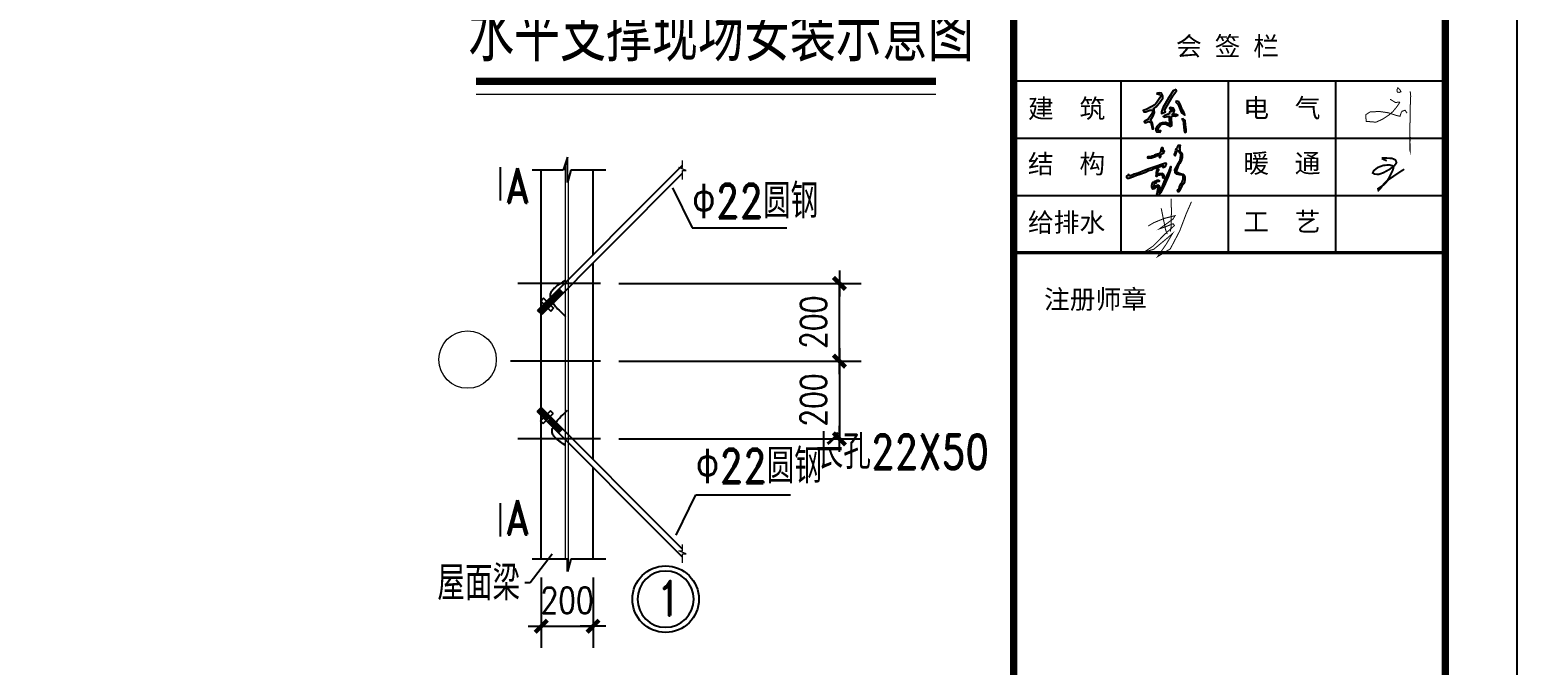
# Model space of a CAD drawing. Extents: x 69728788 to 149766163, y 20718153 to 43663798.
# Drawn here: x 74901510 to 74932569, y 21501333 to 21514594 of the extents above; entities that cross this region are included whole.
import ezdxf

# ---------------------------------------------------------------- set-up
doc = ezdxf.new("R2010")
doc.units = 0
doc.header["$LTSCALE"] = 1000
doc.header["$MEASUREMENT"] = 0
for name, pattern in [('CENTER', [2, 1.25, -0.25, 0.25, -0.25]), ('CENTERX2', [101.6, 63.5, -12.7, 12.7, -12.7]), ('DASHDOTX2', [50.8, 25.4, -12.7, 0, -12.7])]:
    doc.linetypes.add(name, pattern=pattern)
doc.layers.get('0').update_dxf_attribs({"linetype": 'CONTINUOUS'})
doc.layers.get('DEFPOINTS').update_dxf_attribs({"linetype": 'CONTINUOUS'})
for name, color, linetype in [('CJ', 6, 'CONTINUOUS'), ('PUB_DIM', 3, 'CONTINUOUS'), ('PUB_TITLE', 4, 'CONTINUOUS'), ('一般文字', 6, 'CONTINUOUS'), ('卫浴', 7, 'CONTINUOUS'), ('图框', 253, 'CONTINUOUS'), ('文字', 7, 'CONTINUOUS'), ('线线', 150, 'CONTINUOUS')]:
    doc.layers.add(name, color=color, linetype=linetype)
doc.layers.add('图文说明基线', color=251, linetype='CONTINUOUS', lineweight=50)
doc.layers.add('轴线', color=1, linetype='CENTERX2', lineweight=13)
doc.styles.add('DIM_FONT', font='SIMPLEX.shx', dxfattribs={"width": 0.8})
doc.styles.add('hztxt', font='romand_pkpm', dxfattribs={"bigfont": 'hztxt'})
doc.styles.add('STYLE-黑体', font='simhei.ttf')
doc.styles.add('黑体', font='simhei.ttf', dxfattribs={"width": 0.6, "height": 4.3})
doc.dimstyles.new('副本(10)WGH', dxfattribs={"dimscale": 1.2, "dimtxt": 300, "dimasz": 1, "dimexe": 250, "dimexo": 300, "dimgap": 150, "dimtad": 1, "dimdec": 0, "dimlfac": 0.1, "dimzin": 0, "dimdsep": 46, "dimtxsty": 'DIM_FONT', "dimblk1": '_DIMX', "dimblk2": '_DIMX', "dimsah": 1, "dimcen": 0.09, "dimclrd": 3, "dimclre": 3, "dimclrt": 7, "dimadec": 0, "dimazin": 0, "dimtfac": 1, "dimtdec": 0, "dimtix": 1, "dimtmove": 2, "dimatfit": 3, "dimldrblk": '_DIMX', "dimfxl": 1, "dimtolj": 1, "dimtzin": 0, "dimarcsym": 0})

# ---------------------------------------------------------------- blocks, each defined once
blk = doc.blocks.new('hui')
h = blk.add_hatch(color=256)
h.paths.add_polyline_path([(74395639, 22003696), (74395663, 22003679), (74395667, 22003630), (74395675, 22003538), (74395687, 22003513), (74395703, 22003522), (74395703, 22003553), (74395696, 22003618), (74395688, 22003678), (74395662, 22003699)])
h.paths.add_polyline_path([(74395556, 22003939), (74395591, 22003901), (74395638, 22003785), (74395686, 22003751), (74395675, 22003783), (74395650, 22003831), (74395625, 22003897), (74395602, 22003937), (74395573, 22003948)])
h.paths.add_polyline_path([(74395481, 22003829), (74395498, 22003834), (74395508, 22003812), (74395496, 22003801), (74395481, 22003804), (74395470, 22003788), (74395467, 22003777), (74395453, 22003764), (74395397, 22003741), (74395385, 22003735), (74395395, 22003724), (74395454, 22003735), (74395468, 22003732), (74395468, 22003710), (74395471, 22003632), (74395470, 22003616), (74395452, 22003634), (74395414, 22003649), (74395372, 22003644), (74395333, 22003630), (74395301, 22003600), (74395279, 22003568), (74395280, 22003545), (74395289, 22003520), (74395302, 22003520), (74395342, 22003514), (74395353, 22003535), (74395328, 22003535), (74395308, 22003543), (74395317, 22003574), (74395341, 22003607), (74395370, 22003626), (74395394, 22003629), (74395418, 22003630), (74395450, 22003612), (74395478, 22003596), (74395504, 22003607), (74395502, 22003629), (74395499, 22003699), (74395501, 22003735), (74395520, 22003744), (74395550, 22003738), (74395589, 22003750), (74395562, 22003760), (74395509, 22003762), (74395531, 22003787), (74395540, 22003818), (74395527, 22003851), (74395492, 22003859), (74395470, 22003849)])
h.paths.add_polyline_path([(74395563, 22004107), (74395522, 22004092), (74395462, 22003999), (74395380, 22003855), (74395359, 22003800), (74395361, 22003774), (74395398, 22003789), (74395416, 22003797), (74395406, 22003819), (74395405, 22003832), (74395516, 22004022), (74395555, 22004073), (74395569, 22004090)])
h.paths.add_polyline_path([(74395290, 22004049), (74395332, 22004041), (74395351, 22004021), (74395338, 22003992), (74395289, 22003924), (74395266, 22003894), (74395216, 22003866), (74395145, 22003832), (74395105, 22003816), (74395115, 22003796), (74395144, 22003796), (74395198, 22003823), (74395234, 22003823), (74395245, 22003810), (74395216, 22003757), (74395173, 22003698), (74395119, 22003663), (74395131, 22003645), (74395186, 22003664), (74395213, 22003652), (74395226, 22003593), (74395232, 22003560), (74395248, 22003564), (74395242, 22003584), (74395237, 22003640), (74395219, 22003670), (74395205, 22003683), (74395250, 22003752), (74395263, 22003791), (74395260, 22003828), (74395250, 22003841), (74395288, 22003870), (74395347, 22003943), (74395378, 22003987), (74395378, 22004020), (74395358, 22004059), (74395339, 22004063), (74395311, 22004060)])
h = blk.add_hatch(color=256)
h.paths.add_polyline_path([(74395012, 22002915), (74395058, 22002932), (74395139, 22002961), (74395181, 22002980), (74395231, 22002993), (74395260, 22003008), (74395294, 22003020), (74395316, 22003028), (74395354, 22003041), (74395372, 22003048), (74395382, 22003050), (74395384, 22003039), (74395379, 22003028), (74395388, 22003026), (74395394, 22003028), (74395410, 22003039), (74395419, 22003051), (74395428, 22003068), (74395420, 22003083), (74395401, 22003080), (74395359, 22003065), (74395281, 22003039), (74395185, 22003003), (74395125, 22002980), (74395037, 22002947), (74394986, 22002929), (74394979, 22002930), (74394954, 22002917), (74394937, 22002913), (74394933, 22002909), (74394913, 22002910), (74394911, 22002919), (74394907, 22002925), (74394897, 22002921), (74394891, 22002916), (74394874, 22002902), (74394871, 22002894), (74394874, 22002883), (74394883, 22002877), (74394906, 22002877), (74394969, 22002898)])
h.paths.add_polyline_path([(74395356, 22003211), (74395365, 22003215), (74395376, 22003218), (74395385, 22003224), (74395391, 22003228), (74395394, 22003234), (74395398, 22003240), (74395400, 22003252), (74395392, 22003262), (74395385, 22003259), (74395378, 22003251), (74395371, 22003246), (74395367, 22003254), (74395370, 22003259), (74395374, 22003267), (74395379, 22003276), (74395382, 22003284), (74395382, 22003291), (74395379, 22003296), (74395368, 22003298), (74395360, 22003297), (74395357, 22003293), (74395355, 22003285), (74395352, 22003278), (74395351, 22003267), (74395349, 22003259), (74395345, 22003245), (74395344, 22003235), (74395338, 22003227), (74395330, 22003224), (74395317, 22003215), (74395288, 22003203), (74395262, 22003194), (74395247, 22003187), (74395231, 22003180), (74395205, 22003174), (74395175, 22003172), (74395164, 22003168), (74395165, 22003156), (74395184, 22003154), (74395220, 22003159), (74395250, 22003169), (74395279, 22003178), (74395297, 22003188), (74395315, 22003195), (74395324, 22003199), (74395328, 22003195), (74395327, 22003185), (74395329, 22003174), (74395334, 22003165), (74395340, 22003164), (74395348, 22003168), (74395351, 22003175), (74395351, 22003189), (74395351, 22003202)])
h.paths.add_polyline_path([(74395305, 22002934), (74395305, 22002947), (74395304, 22002965), (74395312, 22002976), (74395325, 22002989), (74395323, 22002998), (74395307, 22003001), (74395296, 22002991), (74395289, 22002972), (74395284, 22002956), (74395285, 22002931), (74395284, 22002917), (74395282, 22002907), (74395289, 22002902), (74395299, 22002902), (74395310, 22002911), (74395319, 22002921), (74395335, 22002924), (74395356, 22002925), (74395364, 22002923), (74395373, 22002918), (74395377, 22002906), (74395374, 22002893), (74395377, 22002881), (74395384, 22002880), (74395392, 22002885), (74395395, 22002906), (74395390, 22002930), (74395376, 22002939), (74395350, 22002938), (74395319, 22002937)], flags=17)
h.paths.add_polyline_path([(74395295, 22002826), (74395305, 22002829), (74395328, 22002831), (74395328, 22002843), (74395318, 22002846), (74395300, 22002846), (74395292, 22002843), (74395279, 22002837), (74395268, 22002833), (74395264, 22002824), (74395268, 22002811), (74395274, 22002804), (74395284, 22002805), (74395286, 22002813)], flags=17)
h.paths.add_polyline_path([(74395250, 22002762), (74395256, 22002779), (74395256, 22002802), (74395253, 22002818), (74395241, 22002822), (74395234, 22002814), (74395231, 22002796), (74395226, 22002774), (74395226, 22002752), (74395234, 22002731), (74395239, 22002724), (74395256, 22002726), (74395269, 22002731), (74395279, 22002745), (74395289, 22002752), (74395296, 22002758), (74395305, 22002765), (74395316, 22002755), (74395314, 22002732), (74395308, 22002716), (74395306, 22002689), (74395301, 22002663), (74395296, 22002647), (74395301, 22002634), (74395315, 22002633), (74395329, 22002645), (74395353, 22002674), (74395378, 22002731), (74395411, 22002803), (74395457, 22002909), (74395486, 22002992), (74395491, 22003038), (74395469, 22002973), (74395432, 22002897), (74395407, 22002847), (74395373, 22002766), (74395356, 22002737), (74395334, 22002691), (74395321, 22002670), (74395322, 22002689), (74395327, 22002719), (74395333, 22002740), (74395331, 22002756), (74395323, 22002774), (74395312, 22002781), (74395300, 22002779), (74395283, 22002767), (74395274, 22002755), (74395263, 22002741), (74395251, 22002744)])
blk.add_hatch(color=256).paths.add_polyline_path([(74395578, 22002959), (74395570, 22002975), (74395575, 22002994), (74395585, 22003020), (74395598, 22003054), (74395616, 22003080), (74395642, 22003142), (74395647, 22003165), (74395647, 22003186), (74395646, 22003207), (74395638, 22003229), (74395619, 22003245), (74395616, 22003256), (74395613, 22003279), (74395612, 22003294), (74395614, 22003308), (74395619, 22003333), (74395611, 22003335), (74395599, 22003333), (74395584, 22003303), (74395570, 22003287), (74395558, 22003264), (74395550, 22003230), (74395542, 22003206), (74395542, 22003194), (74395549, 22003187), (74395550, 22003197), (74395561, 22003224), (74395568, 22003241), (74395578, 22003261), (74395584, 22003264), (74395590, 22003258), (74395604, 22003235), (74395613, 22003222), (74395627, 22003210), (74395631, 22003185), (74395624, 22003169), (74395619, 22003122), (74395588, 22003070), (74395569, 22003032), (74395547, 22002991), (74395550, 22002954), (74395556, 22002946), (74395567, 22002932), (74395615, 22002923), (74395644, 22002922), (74395657, 22002912), (74395663, 22002895), (74395661, 22002856), (74395653, 22002833), (74395645, 22002817), (74395633, 22002801), (74395612, 22002759), (74395607, 22002727), (74395583, 22002709), (74395586, 22002694), (74395593, 22002684), (74395601, 22002684), (74395609, 22002698), (74395627, 22002736), (74395643, 22002763), (74395666, 22002798), (74395680, 22002821), (74395687, 22002858), (74395687, 22002893), (74395669, 22002924), (74395655, 22002933), (74395625, 22002941), (74395610, 22002942), (74395589, 22002953)])
for points in [[(74395290, 22004049), (74395332, 22004041), (74395351, 22004021), (74395338, 22003992), (74395289, 22003924), (74395266, 22003894), (74395216, 22003866), (74395145, 22003832), (74395105, 22003816), (74395115, 22003796), (74395144, 22003796), (74395198, 22003823), (74395234, 22003823), (74395245, 22003810), (74395216, 22003757), (74395173, 22003698), (74395119, 22003663), (74395131, 22003645), (74395186, 22003664), (74395213, 22003652), (74395226, 22003593), (74395232, 22003560), (74395248, 22003564), (74395242, 22003584), (74395237, 22003640), (74395219, 22003670), (74395205, 22003683), (74395250, 22003752), (74395263, 22003791), (74395260, 22003828), (74395250, 22003841), (74395288, 22003870), (74395347, 22003943), (74395378, 22003987), (74395378, 22004020), (74395358, 22004059), (74395339, 22004063), (74395311, 22004060), (74395290, 22004049)], [(74395563, 22004107), (74395522, 22004092), (74395462, 22003999), (74395380, 22003855), (74395359, 22003800), (74395361, 22003774), (74395398, 22003789), (74395416, 22003797), (74395406, 22003819), (74395405, 22003832), (74395516, 22004022), (74395555, 22004073), (74395569, 22004090), (74395563, 22004107)], [(74395481, 22003829), (74395498, 22003834), (74395498, 22003834), (74395508, 22003812), (74395496, 22003801), (74395481, 22003804), (74395470, 22003788), (74395467, 22003777), (74395453, 22003764), (74395397, 22003741), (74395385, 22003735), (74395395, 22003724), (74395395, 22003724), (74395454, 22003735), (74395468, 22003732), (74395468, 22003710), (74395471, 22003632), (74395470, 22003616), (74395452, 22003634), (74395414, 22003649), (74395372, 22003644), (74395333, 22003630), (74395301, 22003600), (74395279, 22003568), (74395280, 22003545), (74395289, 22003520), (74395302, 22003520), (74395342, 22003514), (74395353, 22003535), (74395328, 22003535), (74395308, 22003543), (74395317, 22003574), (74395341, 22003607), (74395370, 22003626), (74395394, 22003629), (74395418, 22003630), (74395450, 22003612), (74395478, 22003596), (74395504, 22003607), (74395502, 22003629), (74395499, 22003699), (74395501, 22003735), (74395520, 22003744), (74395550, 22003738), (74395589, 22003750), (74395562, 22003760), (74395509, 22003762), (74395531, 22003787), (74395540, 22003818), (74395527, 22003851), (74395492, 22003859), (74395470, 22003849), (74395481, 22003829)], [(74395556, 22003939), (74395591, 22003901), (74395638, 22003785), (74395686, 22003751), (74395675, 22003783), (74395650, 22003831), (74395625, 22003897), (74395602, 22003937), (74395573, 22003948), (74395556, 22003939)], [(74395639, 22003696), (74395663, 22003679), (74395667, 22003630), (74395675, 22003538), (74395687, 22003513), (74395703, 22003522), (74395703, 22003553), (74395696, 22003618), (74395688, 22003678), (74395662, 22003699), (74395639, 22003696)], [(74395295, 22002826), (74395286, 22002813), (74395284, 22002805), (74395274, 22002804), (74395268, 22002811), (74395264, 22002824), (74395268, 22002833), (74395279, 22002837), (74395292, 22002843), (74395300, 22002846), (74395318, 22002846), (74395328, 22002843), (74395328, 22002831), (74395305, 22002829), (74395295, 22002826), (74395295, 22002826)]]:
    blk.add_lwpolyline(points)
for points, const_width in [([(74398542, 22003974), (74398618, 22003927), (74398667, 22003935), (74398676, 22003927), (74398633, 22003865), (74398581, 22003802), (74398532, 22003759), (74398440, 22003697), (74398345, 22003654), (74398209, 22003666), (74398203, 22003758), (74398264, 22003797), (74398395, 22003803), (74398518, 22003785), (74398623, 22003750), (74398679, 22003736), (74398699, 22003792), (74398709, 22003806), (74398751, 22003820), (74398778, 22003781)], 14), ([(74398644, 22004139), (74398678, 22004107), (74398693, 22004078), (74398669, 22004068), (74398643, 22004073), (74398637, 22004104), (74398649, 22004127)], 14), ([(74398822, 22004085), (74398829, 22004018), (74398823, 22003881), (74398821, 22003784), (74398818, 22003552), (74398815, 22003492), (74398816, 22003407), (74398823, 22003303), (74398823, 22003243), (74398819, 22003260), (74398818, 22003379), (74398825, 22003448)], 14), ([(74398496, 22003117), (74398436, 22003143), (74398437, 22003156), (74398468, 22003156), (74398570, 22003151), (74398618, 22003128), (74398632, 22003090), (74398603, 22003050), (74398536, 22002999), (74398450, 22002952), (74398388, 22002929), (74398329, 22002931), (74398300, 22002948), (74398313, 22002978), (74398370, 22003024), (74398445, 22003052), (74398529, 22003061), (74398577, 22003047), (74398591, 22003019), (74398580, 22002987), (74398549, 22002923), (74398510, 22002851), (74398446, 22002783), (74398401, 22002724), (74398380, 22002705), (74398373, 22002728), (74398446, 22002777), (74398526, 22002859), (74398692, 22002971), (74398739, 22003000)], 26), ([(74395177, 22002211), (74395252, 22002256), (74395400, 22002316), (74395549, 22002354), (74395521, 22002307), (74395331, 22002170), (74395400, 22002193), (74395523, 22002242), (74395540, 22002216), (74395409, 22002099), (74395238, 22001926), (74395115, 22001846), (74395252, 22001886), (74395427, 22002030), (74395514, 22002106), (74395426, 22001957), (74395306, 22001784), (74395482, 22001891), (74395613, 22002140), (74395703, 22002377), (74395777, 22002547)], 14), ([(74395495, 22002590), (74395498, 22002403), (74395494, 22002251), (74395492, 22002177), (74395482, 22002133)], 14), ([(74395356, 22002457), (74395414, 22002170), (74395431, 22002116), (74395443, 22002098)], 14)]:
    blk.add_lwpolyline(points, dxfattribs=dict(const_width=const_width))
for points in [[(74395231, 22003180), (74395205, 22003174), (74395175, 22003172), (74395164, 22003168), (74395165, 22003156), (74395184, 22003154), (74395220, 22003159), (74395250, 22003169), (74395279, 22003178), (74395297, 22003188), (74395315, 22003195), (74395324, 22003199), (74395324, 22003199), (74395328, 22003195), (74395327, 22003185), (74395329, 22003174), (74395334, 22003165), (74395340, 22003164), (74395348, 22003168), (74395351, 22003175), (74395351, 22003189), (74395351, 22003202), (74395356, 22003211), (74395365, 22003215), (74395376, 22003218), (74395385, 22003224), (74395391, 22003228), (74395394, 22003234), (74395398, 22003240), (74395400, 22003252), (74395392, 22003262), (74395385, 22003259), (74395378, 22003251), (74395371, 22003246), (74395371, 22003246), (74395371, 22003246), (74395367, 22003254), (74395370, 22003259), (74395374, 22003267), (74395379, 22003276), (74395382, 22003284), (74395382, 22003291), (74395379, 22003296), (74395368, 22003298), (74395360, 22003297), (74395357, 22003293), (74395355, 22003285), (74395352, 22003278), (74395351, 22003267), (74395349, 22003259), (74395345, 22003245), (74395344, 22003235), (74395338, 22003227), (74395330, 22003224), (74395317, 22003215), (74395288, 22003203), (74395262, 22003194), (74395247, 22003187), (74395231, 22003180)], [(74395578, 22003261), (74395568, 22003241), (74395561, 22003224), (74395550, 22003197), (74395549, 22003187), (74395542, 22003194), (74395542, 22003206), (74395550, 22003230), (74395558, 22003264), (74395570, 22003287), (74395584, 22003303), (74395599, 22003333), (74395611, 22003335), (74395619, 22003333), (74395614, 22003308), (74395612, 22003294), (74395613, 22003279), (74395616, 22003256), (74395619, 22003245), (74395638, 22003229), (74395646, 22003207), (74395647, 22003186), (74395647, 22003165), (74395642, 22003142), (74395616, 22003080), (74395598, 22003054), (74395585, 22003020), (74395575, 22002994), (74395570, 22002975), (74395578, 22002959), (74395589, 22002953), (74395610, 22002942), (74395625, 22002941), (74395655, 22002933), (74395669, 22002924), (74395687, 22002893), (74395687, 22002858), (74395680, 22002821), (74395666, 22002798), (74395643, 22002763), (74395627, 22002736), (74395609, 22002698), (74395601, 22002684), (74395593, 22002684), (74395586, 22002694), (74395583, 22002709), (74395607, 22002727), (74395612, 22002759), (74395633, 22002801), (74395645, 22002817), (74395653, 22002833), (74395661, 22002856), (74395663, 22002895), (74395657, 22002912), (74395644, 22002922), (74395615, 22002923), (74395567, 22002932), (74395556, 22002946), (74395550, 22002954), (74395547, 22002991), (74395569, 22003032), (74395588, 22003070), (74395619, 22003122), (74395624, 22003169), (74395631, 22003185), (74395627, 22003210), (74395613, 22003222), (74395604, 22003235), (74395590, 22003258), (74395584, 22003264), (74395578, 22003261)], [(74394979, 22002930), (74394954, 22002917), (74394937, 22002913), (74394933, 22002909), (74394913, 22002910), (74394911, 22002919), (74394907, 22002925), (74394897, 22002921), (74394891, 22002916), (74394874, 22002902), (74394871, 22002894), (74394874, 22002883), (74394883, 22002877), (74394906, 22002877), (74394969, 22002898), (74395012, 22002915), (74395058, 22002932), (74395139, 22002961), (74395181, 22002980), (74395231, 22002993), (74395260, 22003008), (74395294, 22003020), (74395316, 22003028), (74395354, 22003041), (74395372, 22003048), (74395382, 22003050), (74395384, 22003039), (74395379, 22003028), (74395388, 22003026), (74395394, 22003028), (74395410, 22003039), (74395419, 22003051), (74395428, 22003068), (74395420, 22003083), (74395401, 22003080), (74395359, 22003065), (74395281, 22003039), (74395185, 22003003), (74395125, 22002980), (74395037, 22002947), (74394986, 22002929), (74394979, 22002930)], [(74395226, 22002752), (74395226, 22002774), (74395231, 22002796), (74395234, 22002814), (74395241, 22002822), (74395253, 22002818), (74395256, 22002802), (74395256, 22002779), (74395250, 22002762), (74395251, 22002744), (74395263, 22002741), (74395274, 22002755), (74395283, 22002767), (74395300, 22002779), (74395312, 22002781), (74395323, 22002774), (74395331, 22002756), (74395333, 22002740), (74395327, 22002719), (74395322, 22002689), (74395321, 22002670), (74395334, 22002691), (74395356, 22002737), (74395373, 22002766), (74395407, 22002847), (74395432, 22002897), (74395469, 22002973), (74395491, 22003038), (74395486, 22002992), (74395457, 22002909), (74395411, 22002803), (74395378, 22002731), (74395353, 22002674), (74395329, 22002645), (74395315, 22002633), (74395301, 22002634), (74395296, 22002647), (74395301, 22002663), (74395306, 22002689), (74395308, 22002716), (74395314, 22002732), (74395314, 22002732), (74395316, 22002755), (74395305, 22002765), (74395296, 22002758), (74395289, 22002752), (74395279, 22002745), (74395269, 22002731), (74395256, 22002726), (74395239, 22002724), (74395234, 22002731), (74395226, 22002752)], [(74395305, 22002947), (74395304, 22002965), (74395312, 22002976), (74395325, 22002989), (74395323, 22002998), (74395307, 22003001), (74395296, 22002991), (74395289, 22002972), (74395284, 22002956), (74395285, 22002931), (74395284, 22002917), (74395282, 22002907), (74395289, 22002902), (74395299, 22002902), (74395310, 22002911), (74395319, 22002921), (74395335, 22002924), (74395356, 22002925), (74395364, 22002923), (74395373, 22002918), (74395377, 22002906), (74395374, 22002893), (74395377, 22002881), (74395384, 22002880), (74395392, 22002885), (74395395, 22002906), (74395390, 22002930), (74395376, 22002939), (74395350, 22002938), (74395319, 22002937), (74395305, 22002934), (74395305, 22002947)]]:
    blk.add_lwpolyline(points, close=True)
blk = doc.blocks.new('_DIMX')
blk.add_line((-150, 0), (150, 0))
at = {"const_width": 50}
blk.add_lwpolyline([(-70, -70), (70, 70)], dxfattribs=at)
blk = doc.blocks.new('*D56')
at = {"layer": 'DEFPOINTS', "color": 0, "ltscale": 100}
for p in [(73331786, 20764155), (73332507, 20764155), (73332507, 20763115)]:
    blk.add_point(p, dxfattribs=at)
at = {"layer": 'PUB_DIM', "color": 3, "lineweight": -2, "ltscale": 100}
for p, q in [((73331786, 20763795), (73331786, 20762815)), ((73332507, 20763795), (73332507, 20762815)), ((73331785, 20763115), (73331784, 20763115)), ((73331786, 20763115), (73332507, 20763115)), ((73332508, 20763115), (73332509, 20763115))]:
    blk.add_line(p, q, dxfattribs=at)
at = {"layer": 'PUB_DIM', "color": 3, "lineweight": -2, "ltscale": 100, "xscale": 1.2, "yscale": 1.2, "zscale": 1.2}
blk.add_blockref('_DIMX', (73331786, 20763115), dxfattribs=at)
at = {"layer": 'PUB_DIM', "color": 3, "lineweight": -2, "ltscale": 100, "xscale": 1.2, "yscale": 1.2, "zscale": 1.2, "rotation": 180}
blk.add_blockref('_DIMX', (73332507, 20763115), dxfattribs=at)
at = {"layer": 'PUB_DIM', "color": 7, "lineweight": 20, "ltscale": 100, "insert": (73332146, 20763475), "char_height": 360, "attachment_point": 5, "style": 'DIM_FONT'}
blk.add_mtext('\\A1;200', dxfattribs=at)
blk = doc.blocks.new('*D67')
at = {"layer": 'DEFPOINTS', "color": 0, "ltscale": 100}
for p in [(73332507, 20766803), (73332507, 20765721), (73335937, 20765721)]:
    blk.add_point(p, dxfattribs=at)
at = {"layer": 'PUB_DIM', "color": 3, "lineweight": -2, "ltscale": 100}
for p, q in [((73332867, 20766803), (73336237, 20766803)), ((73335937, 20766804), (73335937, 20766805)), ((73335937, 20766803), (73335937, 20765721)), ((73332867, 20765721), (73336237, 20765721)), ((73335937, 20765720), (73335937, 20765719))]:
    blk.add_line(p, q, dxfattribs=at)
at = {"layer": 'PUB_DIM', "color": 3, "lineweight": -2, "ltscale": 100, "xscale": 1.2, "yscale": 1.2, "zscale": 1.2}
for p, rotation in [((73335937, 20766803), 270), ((73335937, 20765721), 90)]:
    blk.add_blockref('_DIMX', p, dxfattribs=dict(at, rotation=rotation))
at = {"layer": 'PUB_DIM', "color": 7, "lineweight": 20, "ltscale": 100, "insert": (73335577, 20766262), "char_height": 360, "attachment_point": 5, "rotation": 90, "style": 'DIM_FONT'}
blk.add_mtext('\\A1;200', dxfattribs=at)
blk = doc.blocks.new('*D59')
at = {"layer": 'DEFPOINTS', "color": 0, "ltscale": 100}
for p in [(73332507, 20767884), (73335937, 20767884), (73332507, 20766803)]:
    blk.add_point(p, dxfattribs=at)
at = {"layer": 'PUB_DIM', "color": 3, "lineweight": -2, "ltscale": 100}
for p, q in [((73332867, 20767884), (73336237, 20767884)), ((73335937, 20767886), (73335937, 20767887)), ((73335937, 20766803), (73335937, 20767884)), ((73332867, 20766803), (73336237, 20766803)), ((73335937, 20766802), (73335937, 20766801))]:
    blk.add_line(p, q, dxfattribs=at)
at = {"layer": 'PUB_DIM', "color": 3, "lineweight": -2, "ltscale": 100, "xscale": 1.2, "yscale": 1.2, "zscale": 1.2}
for p, rotation in [((73335937, 20767884), 270), ((73335937, 20766803), 90)]:
    blk.add_blockref('_DIMX', p, dxfattribs=dict(at, rotation=rotation))
at = {"layer": 'PUB_DIM', "color": 7, "lineweight": 20, "ltscale": 100, "insert": (73335577, 20767344), "char_height": 360, "attachment_point": 5, "rotation": 90, "style": 'DIM_FONT'}
blk.add_mtext('\\A1;200', dxfattribs=at)
blk = doc.blocks.new('SP')
at = {"color": 0}
for p, q in [((73331217.2, 20769039), (73331217.2, 20769500.5)), ((73333748.5, 20769525.4), (73331735.3, 20767509.3)), ((73332150, 20769639.2), (73332088.8, 20769461)), ((73332152.4, 20769287.9), (73332150, 20769639.2)), ((73332088.8, 20769461), (73331657.7, 20769461.4)), ((73331786.3, 20764049.7), (73331786.3, 20769450.5)), ((73333748.5, 20769412.1), (73331792, 20767452.8)), ((73332197.5, 20769459.3), (73332152.4, 20769287.9)), ((73332683.6, 20769459), (73332197.5, 20769459.3)), ((73332506.5, 20768281.6), (73332506.5, 20769450.5)), ((73333613.2, 20769216.1), (73333887.3, 20768655.9)), ((73333887.3, 20768655.9), (73335206, 20768655.9)), ((73332506.5, 20765437.5), (73332506.5, 20768168.4)), ((73333748.5, 20764080.5), (73331729.5, 20766102.4)), ((73333748.5, 20764193.7), (73331786.1, 20766159)), ((73332506.5, 20764047.5), (73332506.5, 20765324.2)), ((73333664.5, 20764381.1), (73333938.5, 20764941.3)), ((73333938.5, 20764941.3), (73335257.3, 20764941.3)), ((73331217.2, 20764364), (73331217.2, 20764825.5)), ((73332088.8, 20764049.5), (73331657.7, 20764049.8)), ((73332150, 20764049.5), (73332088.8, 20764049.5)), ((73332152.4, 20763876.3), (73332150, 20764049.5)), ((73332197.5, 20764047.7), (73332152.4, 20763876.3)), ((73332683.6, 20764047.4), (73332197.5, 20764047.7)), ((73331630.4, 20763717.2), (73331556, 20763717.2))]:
    blk.add_line(p, q, dxfattribs=at)
at = {"color": 0, "linetype": 'CENTER'}
for p, q in [((73332609, 20767884.5), (73331460.4, 20767884.5)), ((73332609, 20766803), (73331246.3, 20766803)), ((73332609, 20765721.4), (73331460.4, 20765721.4))]:
    blk.add_line(p, q, dxfattribs=at)
at = {"lineweight": 18}
blk.add_circle((73330760.1, 20766825.1), 400, dxfattribs=at)
at = {"color": 0}
blk.add_circle((73333517.1, 20763491.3), 462.9, dxfattribs=at)
for start, end in [(0, 180), (180, 0)]:
    blk.add_arc((73333517.1, 20763491.3), 391.4, start, end, dxfattribs=at)
at = {"layer": 'CJ', "color": 0}
for p, q in [((73331993, 20767841), (73331978.7, 20767828.6)), ((73332009.8, 20767854.2), (73331993, 20767841)), ((73332029.7, 20767868.5), (73332009.8, 20767854.2)), ((73332053.2, 20767884.4), (73332029.7, 20767868.5)), ((73332080.9, 20767901.9), (73332053.2, 20767884.4)), ((73332113.4, 20767921.6), (73332080.9, 20767901.9)), ((73331779.5, 20767639.2), (73331818.2, 20767677.9)), ((73331818.2, 20767677.9), (73331779.5, 20767639.2)), ((73331920.1, 20767498.8), (73331779.5, 20767639.2)), ((73331779.5, 20767639.2), (73331920.1, 20767498.8)), ((73331818.2, 20767677.9), (73331958.8, 20767537.6)), ((73331958.8, 20767537.6), (73331818.2, 20767677.9)), ((73331919.1, 20767580.2), (73331862.5, 20767636.8)), ((73331933.3, 20767594.4), (73331876.6, 20767650.9)), ((73331947.4, 20767608.5), (73331890.8, 20767665.1)), ((73331961.5, 20767622.7), (73331904.9, 20767679.2)), ((73331912.1, 20767734), (73331910.2, 20767720.9)), ((73331910.2, 20767720.9), (73331910.3, 20767707.2)), ((73331910.3, 20767707.2), (73331912.5, 20767692.9)), ((73331915.7, 20767746.7), (73331912.1, 20767734)), ((73331912.5, 20767692.9), (73331916.6, 20767678.2)), ((73331921, 20767758.9), (73331915.7, 20767746.7)), ((73331916.6, 20767678.2), (73331922.2, 20767663.2)), ((73331975.7, 20767636.9), (73331919.1, 20767693.4)), ((73331927.8, 20767770.8), (73331921, 20767758.9)), ((73331922.2, 20767663.2), (73331929.2, 20767648)), ((73331935.9, 20767782.5), (73331927.8, 20767770.8)), ((73331929.2, 20767648), (73331937.3, 20767632.9)), ((73331989.8, 20767651), (73331933.2, 20767707.6)), ((73331945.1, 20767794), (73331935.9, 20767782.5)), ((73331937.3, 20767632.9), (73331946.1, 20767618.1)), ((73331955.2, 20767805.4), (73331945.1, 20767794)), ((73332004, 20767665.2), (73331947.3, 20767721.7)), ((73331966.3, 20767816.9), (73331955.2, 20767805.4)), ((73332018.1, 20767679.3), (73331961.5, 20767735.9)), ((73331978.7, 20767828.6), (73331966.3, 20767816.9)), ((73332032.2, 20767693.5), (73331975.6, 20767750)), ((73332046.4, 20767707.6), (73331989.7, 20767764.2)), ((73332060.5, 20767721.8), (73332003.9, 20767778.3)), ((73332074.6, 20767736), (73332018, 20767792.5)), ((73332088.8, 20767750.1), (73332032.1, 20767806.7)), ((73331791.9, 20767452.8), (73331735.3, 20767509.4)), ((73331806, 20767467), (73331749.4, 20767523.5)), ((73331820.2, 20767481.1), (73331763.5, 20767537.7)), ((73331834.3, 20767495.3), (73331777.7, 20767551.8)), ((73331848.5, 20767509.4), (73331791.8, 20767566)), ((73331862.6, 20767523.6), (73331806, 20767580.1)), ((73331876.7, 20767537.8), (73331820.1, 20767594.3)), ((73331890.9, 20767551.9), (73331834.2, 20767608.5)), ((73331905, 20767566.1), (73331848.4, 20767622.6)), ((73331958.8, 20767537.6), (73331920.1, 20767498.8)), ((73331920.1, 20767498.8), (73331958.8, 20767537.6)), ((73331946.1, 20767618.1), (73331955.5, 20767603.6)), ((73331955.5, 20767603.6), (73331965.1, 20767589.8)), ((73331965.1, 20767589.8), (73331974.9, 20767576.5)), ((73331974.9, 20767576.5), (73331985.6, 20767563)), ((73331985.6, 20767563), (73331998.3, 20767548.4)), ((73331998.3, 20767548.4), (73332013.8, 20767531.6)), ((73332013.8, 20767531.6), (73332033.3, 20767511.8)), ((73332033.3, 20767511.8), (73332057.6, 20767488)), ((73332057.6, 20767488), (73332087.8, 20767459.1)), ((73332087.8, 20767459.1), (73332124.7, 20767424.4)), ((73331786.1, 20766159), (73331729.5, 20766102.4)), ((73331800.2, 20766144.8), (73331743.6, 20766088.2)), ((73331814.4, 20766130.6), (73331757.7, 20766074.1)), ((73331828.5, 20766116.5), (73331771.9, 20766059.9)), ((73331914.3, 20766113), (73331773.7, 20765972.6)), ((73331773.7, 20765972.6), (73331914.3, 20766113)), ((73331773.7, 20765972.6), (73331812.4, 20765933.8)), ((73331812.4, 20765933.8), (73331773.7, 20765972.6)), ((73331842.6, 20766102.3), (73331786, 20766045.8)), ((73331856.8, 20766088.2), (73331800.2, 20766031.6)), ((73331812.4, 20765933.8), (73331952.9, 20766074.2)), ((73331870.9, 20766074), (73331814.3, 20766017.5)), ((73331885.1, 20766059.9), (73331828.4, 20766003.3)), ((73331899.2, 20766045.7), (73331842.6, 20765989.1)), ((73331913.3, 20766031.5), (73331856.7, 20765975)), ((73331927.5, 20766017.4), (73331870.8, 20765960.8)), ((73331941.6, 20766003.2), (73331885, 20765946.7)), ((73331955.7, 20765989.1), (73331899.1, 20765932.5)), ((73331969.9, 20765974.9), (73331913.2, 20765918.4)), ((73331952.9, 20766074.2), (73331914.3, 20766113)), ((73331914.3, 20766113), (73331952.9, 20766074.2)), ((73332002.4, 20765966.7), (73332013.2, 20765980.1)), ((73332013.2, 20765980.1), (73332025.8, 20765994.8)), ((73332025.8, 20765994.8), (73332041.4, 20766011.5)), ((73332041.4, 20766011.5), (73332060.8, 20766031.3)), ((73332060.8, 20766031.3), (73332085.2, 20766055.2)), ((73332085.2, 20766055.2), (73332115.3, 20766084)), ((73332115.3, 20766084), (73332152.3, 20766118.8)), ((73331984, 20765960.8), (73331927.4, 20765904.2)), ((73331937.7, 20765822.3), (73331937.9, 20765835.9)), ((73331939.6, 20765809.1), (73331937.7, 20765822.3)), ((73331937.9, 20765835.9), (73331940, 20765850.2)), ((73331943.3, 20765796.5), (73331939.6, 20765809.1)), ((73331940, 20765850.2), (73331944.1, 20765865)), ((73331998.1, 20765946.6), (73331941.5, 20765890)), ((73331948.6, 20765784.3), (73331943.3, 20765796.5)), ((73331944.1, 20765865), (73331949.8, 20765880)), ((73331955.3, 20765772.3), (73331948.6, 20765784.3)), ((73331949.8, 20765880), (73331956.8, 20765895.1)), ((73331963.4, 20765760.7), (73331955.3, 20765772.3)), ((73332012.3, 20765932.4), (73331955.7, 20765875.9)), ((73331956.8, 20765895.1), (73331964.8, 20765910.2)), ((73331964.8, 20765910.2), (73331973.7, 20765925.1)), ((73332026.4, 20765918.3), (73331969.8, 20765861.7)), ((73331973.7, 20765925.1), (73331983, 20765939.5)), ((73331983, 20765939.5), (73331992.6, 20765953.4)), ((73332040.6, 20765904.1), (73331983.9, 20765847.6)), ((73331992.6, 20765953.4), (73332002.4, 20765966.7)), ((73332054.7, 20765890), (73331998.1, 20765833.4)), ((73332068.8, 20765875.8), (73332012.2, 20765819.3)), ((73332083, 20765861.7), (73332026.3, 20765805.1)), ((73331972.6, 20765749.1), (73331963.4, 20765760.7)), ((73331982.8, 20765737.7), (73331972.6, 20765749.1)), ((73331993.8, 20765726.3), (73331982.8, 20765737.7)), ((73332006.2, 20765714.5), (73331993.8, 20765726.3)), ((73332020.6, 20765702.2), (73332006.2, 20765714.5)), ((73332037.4, 20765689), (73332020.6, 20765702.2)), ((73332057.3, 20765674.6), (73332037.4, 20765689)), ((73332080.8, 20765658.8), (73332057.3, 20765674.6)), ((73332108.5, 20765641.2), (73332080.8, 20765658.8)), ((73332124.7, 20765631.4), (73332092.3, 20765651)), ((73331939.8, 20764119.3), (73331630.4, 20763717.2))]:
    blk.add_line(p, q, dxfattribs=at)
at = {"layer": '卫浴', "lineweight": 13}
for p, q in [((73333801.5, 20769454.7), (73333700.5, 20769496.2)), ((73333700.5, 20769496.2), (73333753.2, 20769496.2)), ((73333753.2, 20769496.2), (73333753.2, 20769593.1)), ((73333753.4, 20769329.9), (73333753.4, 20769454.7)), ((73333753.4, 20769454.7), (73333801.5, 20769454.7)), ((73333700.5, 20764164.6), (73333753.2, 20764164.6)), ((73333801.5, 20764123), (73333700.5, 20764164.6)), ((73333753.2, 20764164.6), (73333753.2, 20764252.6)), ((73333753.4, 20764123), (73333801.5, 20764123)), ((73333753.4, 20763998.3), (73333753.4, 20764123))]:
    blk.add_line(p, q, dxfattribs=at)
at = {"layer": '图文说明基线', "const_width": 101.6, "elevation": 6.9}
blk.add_lwpolyline([(73330879.5, 20770695.4), (73337279.4, 20770695.4)], dxfattribs=at)
at = {"layer": '图文说明基线', "lineweight": 18, "elevation": 6.9}
blk.add_lwpolyline([(73330879.5, 20770519.2), (73337279.4, 20770519.2)], dxfattribs=at)
at = {"layer": '轴线', "color": 251, "linetype": 'DASHDOTX2', "lineweight": 13, "ltscale": 10}
for p, q in [((73332124.7, 20767401.9), (73332124.7, 20769565.7)), ((73332166.4, 20763929.5), (73332166.4, 20769341.1)), ((73332124.7, 20764049.5), (73332124.7, 20767401.9))]:
    blk.add_line(p, q, dxfattribs=at)
at = {"layer": '一般文字', "color": 6, "linetype": 'Continuous', "style": 'hztxt', "width": 0.8}
blk.add_text('水平支撑现场安装示意图', height=800, dxfattribs=at).set_placement((73330767.3, 20770973.1, 6.9))
at = {"layer": '一般文字', "color": 6, "linetype": 'Continuous', "lineweight": -3, "style": 'hztxt', "width": 0.8}
for s, p in [('A', (73331292.4, 20769007.3)), ('Φ22圆钢', (73333885.4, 20768790.2)), ('长孔22X50', (73335605.8, 20765301.9)), ('Φ22圆钢', (73333936.4, 20765104.4)), ('A', (73331292.4, 20764389.6)), ('屋面梁', (73330339.5, 20763477)), ('1', (73333400.5, 20763265.9))]:
    blk.add_text(s, height=480, dxfattribs=at).set_placement(p)
at = {"layer": 'PUB_DIM', "lineweight": 20, "ltscale": 100}
for base, p2, angle, picture, middle in [((73335936.9, 20767884.5), (73332506.5, 20767884.5), 270, '*D59', (73335576.9, 20767343.7)), ((73335936.9, 20765721.4), (73332506.5, 20765721.4), 90, '*D67', (73335576.9, 20766262.1))]:
    dim = blk.add_linear_dim(base=base, p1=(73332506.5, 20766802.9), p2=p2, angle=angle, text='200', dimstyle='副本(10)WGH', dxfattribs=at)
    dim.commit()
    dim.dimension.update_dxf_attribs({"geometry": picture, "text_midpoint": middle})
dim = blk.add_linear_dim(base=(73332506.5, 20763114.8), p1=(73331786.3, 20764155.3), p2=(73332506.5, 20764155.3), text='200', dimstyle='副本(10)WGH', dxfattribs=at)
dim.commit()
dim.dimension.update_dxf_attribs({"geometry": '*D56', "text_midpoint": (73332146.4, 20763474.8)})

msp = doc.modelspace()

# ---------------------------------------------------------------- linework, layer by layer
at = {"layer": 'PUB_TITLE'}
msp.add_lwpolyline([(74843468.9, 21476808.9), (74932568.9, 21476808.9), (74932568.9, 21539808.9), (74843468.9, 21539808.9)], close=True, dxfattribs=at)
at = {"layer": 'PUB_TITLE', "const_width": 150}
msp.add_lwpolyline([(74847218.9, 21478308.9), (74931068.9, 21478308.9), (74931068.9, 21538308.9), (74847218.9, 21538308.9)], close=True, dxfattribs=at)
at = {"layer": '图框', "color": 0}
for p, q in [((74922055.1, 21513528.5), (74931068.9, 21513528.5)), ((74922055.1, 21512333.3), (74931068.9, 21512333.3)), ((74922055.1, 21511138.1), (74931068.9, 21511138.1)), ((74922055.1, 21509942.9), (74931068.9, 21509942.9))]:
    msp.add_line(p, q, dxfattribs=at)
at = {"layer": '图框', "color": 4, "const_width": 147.9}
msp.add_lwpolyline([(74922055.1, 21538308.9), (74922055.1, 21478308.9)], dxfattribs=at)
at = {"layer": '图框', "color": 0, "const_width": 75}
msp.add_lwpolyline([(74922055.1, 21525181.7), (74931068.9, 21525181.7), (74931068.9, 21509942.9), (74922055.1, 21509942.9)], close=True, dxfattribs=at)
at = {"layer": '图框', "color": 0}
for points in [[(74924296.1, 21509942.9), (74924296.1, 21513528.5)], [(74926537.1, 21509942.9), (74926537.1, 21513528.5)], [(74928778.1, 21509942.9), (74928778.1, 21513528.5)]]:
    msp.add_lwpolyline(points, dxfattribs=at)
at = {"layer": '图框', "color": 0, "const_width": 60.5}
msp.add_lwpolyline([(74922055.1, 21509942.9), (74931068.9, 21509942.9)], dxfattribs=at)

# ---------------------------------------------------------------- block references
at = {"layer": '文字', "xscale": 1.5, "yscale": 1.5, "zscale": 1.5}
msp.add_blockref('SP', (-35085488.7, -9642525.4), dxfattribs=at)
at = {"layer": '线线', "xscale": 1.5, "yscale": 1.5, "zscale": 1.5}
msp.add_blockref('hui', (-36667899.2, -11492815.9), dxfattribs=at)

# ---------------------------------------------------------------- texts
at = {"layer": '图框', "color": 0, "style": 'STYLE-黑体'}
for s, p in [('会 签 栏', (74925443.4, 21514055)), ('建  筑', (74922352.1, 21512751.5)), ('电  气', (74926847.8, 21512764.5)), ('结  构', (74922352.1, 21511597.4)), ('暖  通', (74926847.8, 21511610.4)), ('给排水', (74922352.1, 21510378.2)), ('工  艺', (74926847.8, 21510391.2))]:
    msp.add_text(s, height=394.42, dxfattribs=at).set_placement(p)
at = {"layer": '图框', "color": 4, "style": '黑体'}
msp.add_text('注册师章', height=394.42, dxfattribs=at).set_placement((74922687.9, 21508772.1))

doc.saveas('drawing.dxf')
